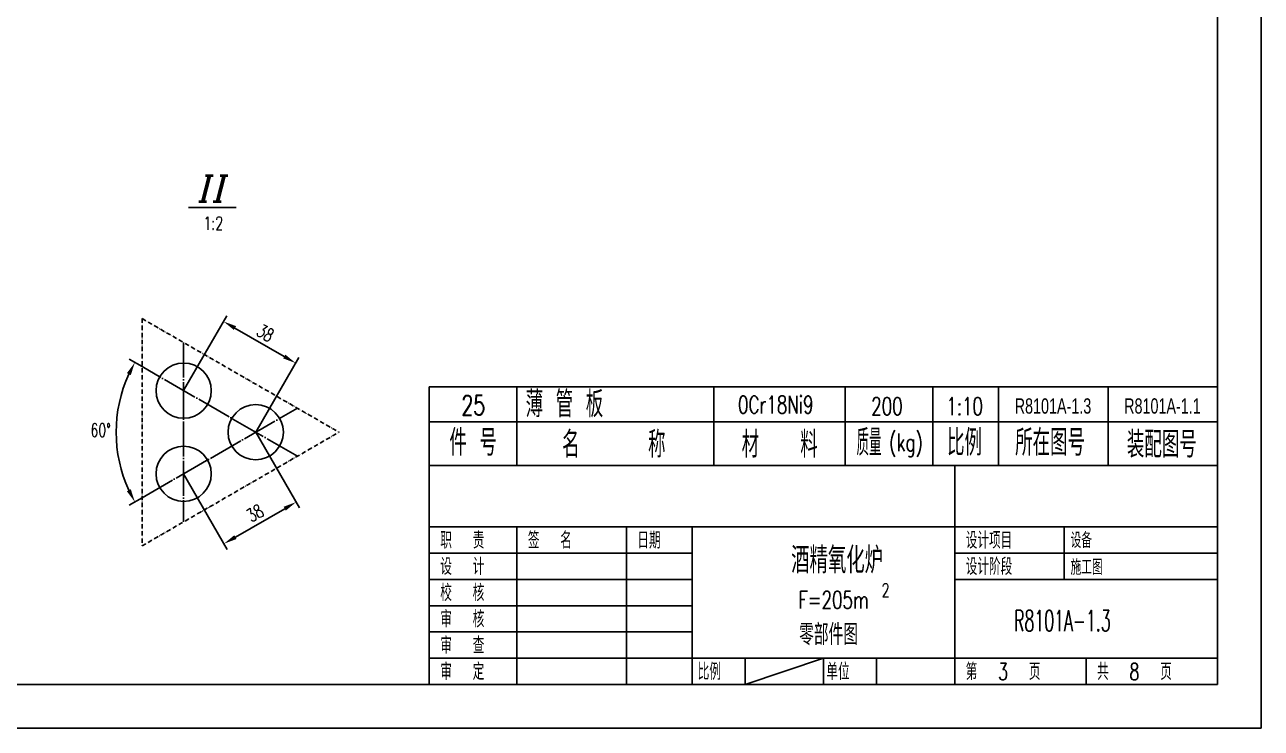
# Model space of a CAD drawing. Header units: millimetres. Extents: x 1545 to 36024, y 3418 to 15628.
# Drawn here: x 24552 to 27376, y 9688 to 11295 of the extents above; entities that cross this region are included whole.
import ezdxf
from ezdxf.enums import TextEntityAlignment as Align

# ---------------------------------------------------------------- set-up
doc = ezdxf.new("R2010")
doc.units = ezdxf.units.MM
for name, pattern in [('DASHDOT', [1, 0.5, -0.25, 0, -0.25]), ('DASHDOT-L', [90, 80, -5, 0, -5]), ('DASHDOT-M', [36, 30, -3, 0, -3]), ('DIVIDE-M', [39, 30, -3, 0, -3, 0, -3]), ('DIVIDE-S', [16, 10, -2, 0, -2, 0, -2])]:
    doc.linetypes.add(name, pattern=pattern)
for name, color, linetype in [('1', 2, 'DASHDOT'), ('1轮廓实线层', 1, 'Continuous'), ('CDR_DIM', 7, 'Continuous'), ('CDR_DWG1', 1, 'Continuous'), ('CDR_DWG3', 3, 'DASHDOT-M'), ('CDR_DWG4', 6, 'DIVIDE-M'), ('CDR_TEXT', 7, 'Continuous'), ('TEXT', 2, 'Continuous')]:
    doc.layers.add(name, color=color, linetype=linetype)
doc.styles.add('CLB', font='clb.shx', dxfattribs={"bigfont": 'hztxt.shx'})
doc.styles.add('HZ', font='simplex.shx', dxfattribs={"width": 0.7, "height": 30, "bigfont": 'HZ.shx'})
doc.styles.add('HZTXT', font='TXT', dxfattribs={"width": 0.7, "bigfont": 'HZTXT'})
doc.styles.add('ITALICC', font='italicc')
doc.styles.get("Standard").update_dxf_attribs({"font": 'txt', "bigfont": 'gbcbig.shx'})

msp = doc.modelspace()

# ---------------------------------------------------------------- linework, layer by layer
at = {"color": 7, "linetype": 'Continuous'}
msp.add_line((25475.9, 10468), (27275.9, 10468), dxfattribs=at)
for p, q in [((25475.9, 10468), (25675, 10468)), ((25675.9, 10288), (25675.9, 10468)), ((26125.9, 10288), (26125.9, 10468)), ((26425.9, 10288), (26425.9, 10468)), ((26625.9, 10468), (26625.9, 10288)), ((26775.9, 10288), (26775.9, 10468)), ((27025.9, 10288), (27025.9, 10468)), ((25475.9, 10388), (27275.9, 10388)), ((18975.9, 9688), (27375.9, 9688))]:
    msp.add_line(p, q)
at = {"layer": '1轮廓实线层'}
msp.add_line((25476.8, 10288), (27275.9, 10288), dxfattribs=at)
at = {"layer": 'CDR_DIM', "color": 0, "linetype": 'Continuous'}
for p, q in [((24926.1, 10877.7), (25034.7, 10877.7)), ((24914.8, 10459.4), (25013.5, 10630.3)), ((25032, 10602.3), (25144.6, 10537.3)), ((25079.4, 10364.4), (25178.1, 10535.3)), ((24819.7, 10514.3), (24790.4, 10531.3)), ((25079.4, 10364.4), (25179.1, 10191.7)), ((24914.8, 10269.4), (25014.5, 10096.7)), ((24819.7, 10214.5), (24790.4, 10197.6)), ((25145.6, 10189.7), (25033, 10124.7))]:
    msp.add_line(p, q, dxfattribs=at)
msp.add_arc((25079.4, 10364.4), 318.7, 155.396, 204.604, dxfattribs=at)
for points in [[(25034.5, 10606.7), (25029.5, 10598), (25006, 10617.3)], [(25147.1, 10541.7), (25142.1, 10533), (25170.6, 10522.3)], [(24785.2, 10499.4), (24794.1, 10494.8), (24803.4, 10523.8)], [(24794.1, 10234), (24785.2, 10229.5), (24803.4, 10205.1)], [(25143.1, 10194.1), (25148.1, 10185.4), (25171.6, 10204.7)], [(25030.5, 10129.1), (25035.5, 10120.4), (25007, 10109.7)]]:
    msp.add_solid(points, dxfattribs=at)
at = {"layer": 'CDR_DWG1', "color": 1}
msp.add_line((27275.9, 15528), (27275.9, 9788), dxfattribs=at)
at = {"layer": 'CDR_DWG1'}
for p, q in [((25475.9, 9788), (25475.9, 10468)), ((27275.9, 9788), (23425.9, 9788))]:
    msp.add_line(p, q, dxfattribs=at)
for centre in [(24914.8, 10459.4), (25079.4, 10364.4), (24914.8, 10269.4)]:
    msp.add_circle(centre, 63.1, dxfattribs=at)
at = {"layer": 'CDR_DWG3', "linetype": 'DASHDOT-L'}
for p, q in [((24914.8, 10569.2), (24914.8, 10159.6)), ((25174.5, 10309.5), (24819.7, 10514.3)), ((24819.7, 10214.5), (25174.5, 10419.3))]:
    msp.add_line(p, q, dxfattribs=at)
at = {"layer": 'CDR_DWG4', "color": 3, "linetype": 'DIVIDE-S'}
for p, q in [((24819.7, 10624.1), (25269.6, 10364.4)), ((24819.7, 10624.1), (24819.7, 10104.7)), ((24819.7, 10104.7), (25269.6, 10364.4))]:
    msp.add_line(p, q, dxfattribs=at)
at = {"layer": 'CDR_TEXT', "color": 0, "linetype": 'Continuous'}
msp.add_line((27375.9, 15628), (27375.9, 9688), dxfattribs=at)
at = {"layer": 'TEXT'}
for p, q in [((26675.9, 9788), (26675.9, 10288)), ((25475.9, 10148), (27275.9, 10148)), ((25675.9, 9788), (25675.9, 10148)), ((25925.9, 9788), (25925.9, 10148)), ((26075.9, 9788), (26075.9, 10148)), ((26925.9, 10028), (26925.9, 10148)), ((25475.9, 10088), (26075.9, 10088)), ((26675.9, 10088), (27275.9, 10088)), ((25475.9, 10028), (26075.9, 10028)), ((26675.9, 10028), (27275.9, 10028)), ((25475.9, 9968), (26075.9, 9968)), ((25475.9, 9908), (26075.9, 9908)), ((25475.9, 9848), (27275.9, 9848)), ((26197.1, 9788), (26375.9, 9848)), ((26197.1, 9788), (26197.1, 9848)), ((26375.9, 9788), (26375.9, 9848)), ((26497.1, 9788), (26497.1, 9848)), ((26975.9, 9788), (26975.9, 9848))]:
    msp.add_line(p, q, dxfattribs=at)

# ---------------------------------------------------------------- texts
at = {"style": 'ITALICC'}
msp.add_text('II', height=60, dxfattribs=at).set_placement((24949.1, 10891.2))
at = {"style": 'HZ', "width": 0.7}
for s, height, p in [('薄 管 板', 60, (25695.8, 10398.5)), ('0Cr18Ni9', 40, (26180.7, 10407.2)), ('25', 45, (25549.3, 10403.6))]:
    msp.add_text(s, height=height, dxfattribs=at).set_placement(p)
at = {"ltscale": 1.5, "style": 'CLB', "width": 0.7}
for s, p in [('R8101A-1.3', (26900.2, 10424.3)), ('R8101A-1.1', (27150.2, 10424.3))]:
    msp.add_text(s, height=35, dxfattribs=at).set_placement(p, align=Align.MIDDLE)
at = {"color": 7, "linetype": 'Continuous', "style": 'HZ'}
for s, width, p in [('件 号', 0.7, (25521.7, 10310.6)), ('名     称', 0.7, (25779.1, 10306.4)), ('材   料', 0.7, (26189.3, 10306.4)), ('质量', 0.5, (26451.5, 10310.6)), ('比例', 0.7, (26658.4, 10310.6)), ('所在图号', 0.7, (26813.8, 10310.6)), ('装配图号', 0.7, (27069, 10306.4))]:
    msp.add_text(s, height=60, dxfattribs=dict(at, width=width)).set_placement(p)
at = {"width": 0.55}
msp.add_text('R8101A-1.3', height=48, dxfattribs=at).set_placement((26811.3, 9909.6))
at = {"layer": '1', "style": 'HZTXT', "width": 0.7}
msp.add_text('2', height=30.4, dxfattribs=at).set_placement((26517.9, 9988.4), align=Align.CENTER)
at = {"layer": 'CDR_DIM', "color": 0, "linetype": 'Continuous', "style": 'HZ', "width": 0.7}
for s, p in [('200', (26521, 10423.7)), ('1:10', (26698.4, 10423.7)), ('(kg)', (26564.6, 10338.5))]:
    msp.add_text(s, height=40, dxfattribs=at).set_placement(p, align=Align.MIDDLE)
at = {"layer": 'CDR_TEXT', "color": 0, "linetype": 'Continuous', "style": 'HZ', "width": 0.7}
for s, p in [('1:2', (24959.9, 10826.8)), ('60°', (24702, 10354.1))]:
    msp.add_text(s, height=30, dxfattribs=at).set_placement(p)
for rotation, p in [(330, (25078.6, 10587)), (30, (25069.6, 10157.4))]:
    msp.add_text('38', height=30, rotation=rotation, dxfattribs=at).set_placement(p)
at = {"layer": 'TEXT', "style": 'HZTXT', "width": 0.7}
for s, height, p in [('职  责', 38, (25500.9, 10098.4)), ('签  名', 38, (25700.9, 10098.4)), ('日期', 38, (25950.9, 10098.4)), ('设计项目', 38, (26700.9, 10098.4)), ('设备', 35, (26940.3, 10100)), ('设  计', 38, (25500.9, 10038.4)), ('设计阶段', 38, (26700.9, 10038.4)), ('施工图', 35, (26940.3, 10038.4)), ('校  核', 38, (25500.9, 9978.4)), ('F=205m', 40, (26318.8, 9961.5)), ('审  核', 38, (25500.9, 9918.4)), ('零部件图', 48, (26320.5, 9878.2)), ('审  查', 38, (25500.9, 9858.4)), ('审  定', 38, (25500.9, 9798.4)), ('比例', 38, (26088.8, 9798.4)), ('单位', 38, (26382.7, 9798.4)), ('第  3  页  ', 38, (26700.9, 9798.4)), ('共  8  页', 38, (27000.9, 9798.4))]:
    msp.add_text(s, height=height, dxfattribs=at).set_placement(p)
msp.add_text('酒精氧化炉', height=60, dxfattribs=at).set_placement((26407.2, 10075), align=Align.MIDDLE)

doc.saveas('drawing.dxf')
